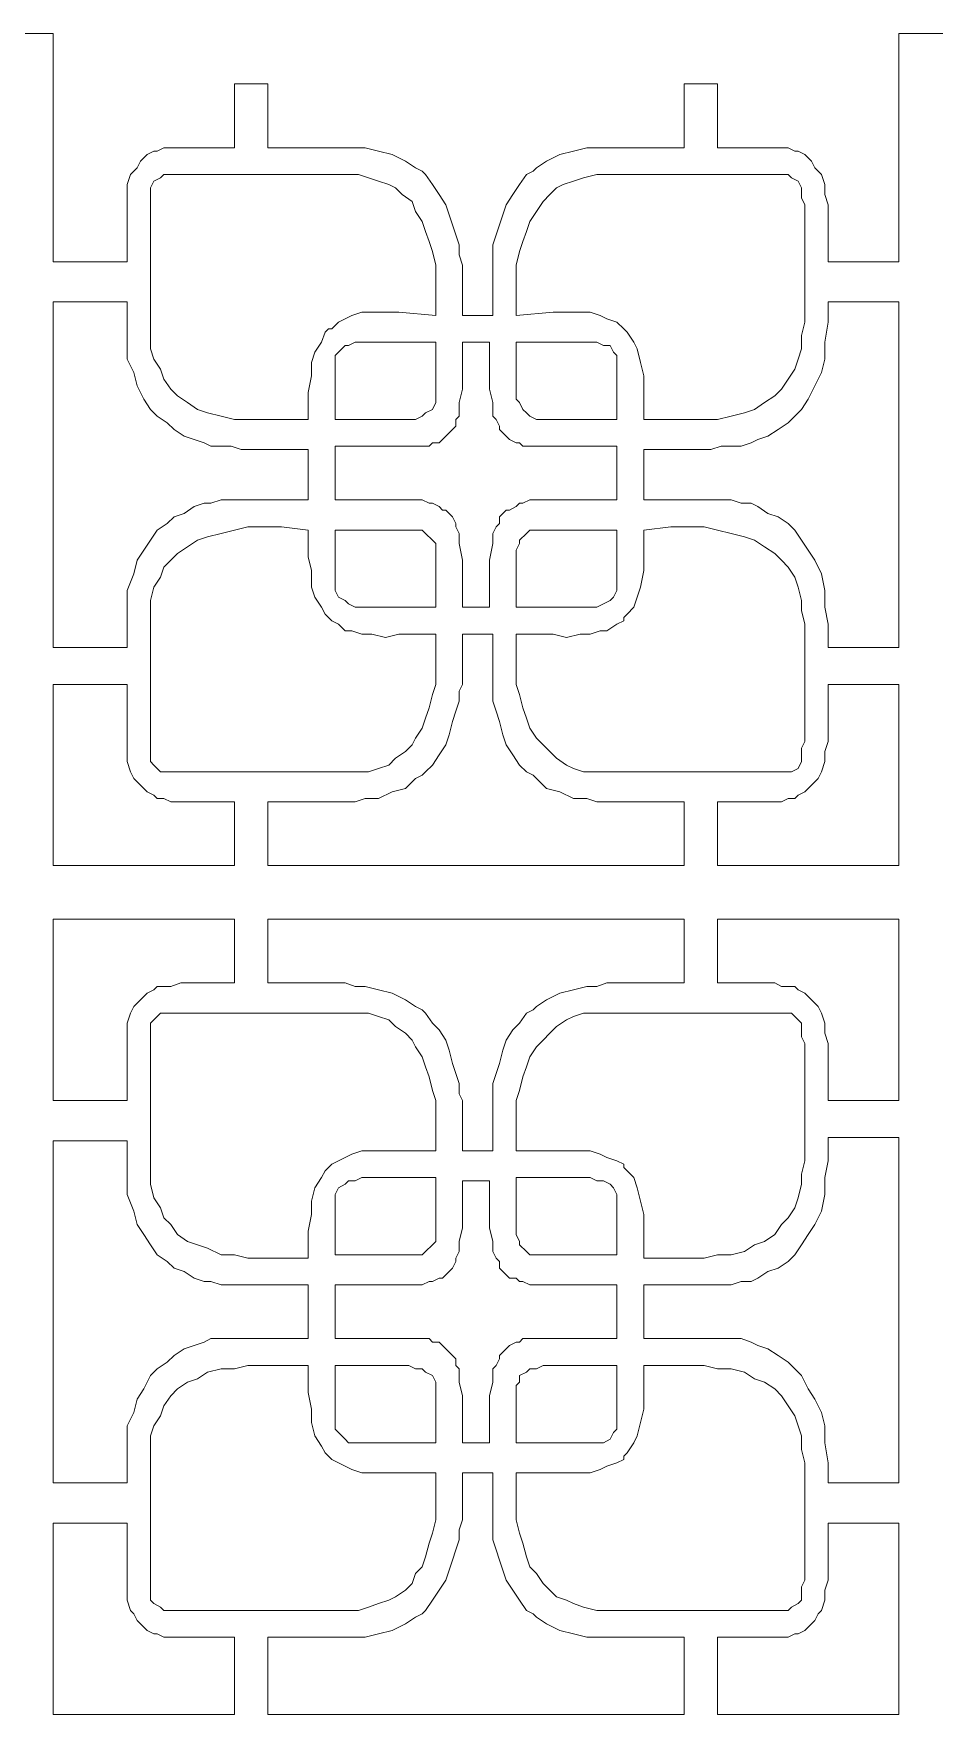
# Model space of a CAD drawing. Extents: x -66030 to 95157, y -13132 to 45879.
# Drawn here: x -26461 to -25412, y 26505 to 28462 of the extents above; entities that cross this region are included whole.
import ezdxf

# ---------------------------------------------------------------- set-up
doc = ezdxf.new("R2010")
doc.units = 0
doc.header["$LTSCALE"] = 100
doc.header["$MEASUREMENT"] = 0
doc.layers.get('0').update_dxf_attribs({"linetype": 'CONTINUOUS'})

msp = doc.modelspace()

# ---------------------------------------------------------------- linework, layer by layer
at = {"lineweight": 0}
msp.add_lwpolyline([(-26500.6, 28461.7), (-26438.1, 28461.7), (-26438.1, 28196.1), (-26352.2, 28196.1), (-26352.2, 28262.5), (-26352.2, 28274.3), (-26352.2, 28286), (-26348.3, 28297.7), (-26344.4, 28301.6), (-26340.5, 28305.5), (-26336.6, 28313.3), (-26332.7, 28317.2), (-26328.8, 28321.1), (-26321, 28325), (-26317, 28325), (-26309.2, 28328.9), (-26301.4, 28328.9), (-26289.7, 28328.9), (-26227.2, 28328.9), (-26227.2, 28403.2), (-26188.2, 28403.2), (-26188.2, 28328.9), (-26098.3, 28328.9), (-26086.6, 28328.9), (-26074.9, 28328.9), (-26059.3, 28325), (-26043.6, 28321.1), (-26028, 28313.3), (-26016.3, 28305.5), (-26008.5, 28301.6), (-26004.6, 28297.7), (-25996.8, 28286), (-25988.9, 28274.3), (-25981.1, 28262.5), (-25977.2, 28250.8), (-25973.3, 28239.1), (-25969.4, 28227.4), (-25965.5, 28215.7), (-25965.5, 28204), (-25961.6, 28192.2), (-25961.6, 28184.4), (-25961.6, 28133.6), (-25926.5, 28133.6), (-25926.5, 28184.4), (-25926.5, 28204), (-25926.5, 28215.7), (-25922.5, 28227.4), (-25918.6, 28239.1), (-25914.7, 28250.8), (-25910.8, 28262.5), (-25903, 28274.3), (-25895.2, 28286), (-25887.4, 28297.7), (-25879.6, 28301.6), (-25875.7, 28305.5), (-25864, 28313.3), (-25848.3, 28321.1), (-25832.7, 28325), (-25817.1, 28328.9), (-25805.4, 28328.9), (-25793.6, 28328.9), (-25703.8, 28328.9), (-25703.8, 28403.2), (-25664.8, 28403.2), (-25664.8, 28328.9), (-25598.3, 28328.9), (-25590.5, 28328.9), (-25582.7, 28328.9), (-25574.9, 28325), (-25571, 28325), (-25563.2, 28321.1), (-25559.3, 28317.2), (-25555.4, 28313.3), (-25551.5, 28305.5), (-25547.6, 28301.6), (-25543.7, 28297.7), (-25539.8, 28286), (-25539.8, 28274.3), (-25535.9, 28262.5), (-25535.9, 28196.1), (-25453.8, 28196.1), (-25453.8, 28461.7), (-25391.3, 28461.7)], dxfattribs=at)
for points in [[(-26324.9, 28125.8), (-26324.9, 28110.2), (-26324.9, 28094.6), (-26321, 28082.9), (-26313.1, 28071.2), (-26309.2, 28059.4), (-26301.4, 28047.7), (-26293.6, 28039.9), (-26281.9, 28032.1), (-26270.2, 28024.3), (-26258.5, 28020.4), (-26242.8, 28016.5), (-26227.2, 28012.6), (-26211.6, 28012.6), (-26192.1, 28012.6), (-26172.5, 28012.6), (-26141.3, 28012.6), (-26141.3, 28043.8), (-26137.4, 28063.3), (-26137.4, 28079), (-26133.5, 28090.7), (-26125.7, 28102.4), (-26121.7, 28114.1), (-26117.8, 28118), (-26113.9, 28118), (-26106.1, 28125.8), (-26098.3, 28129.7), (-26090.5, 28133.6), (-26078.8, 28137.6), (-26067.1, 28137.6), (-26051.4, 28137.6), (-26035.8, 28137.6), (-25992.9, 28133.6), (-25992.9, 28161), (-25992.9, 28176.6), (-25992.9, 28192.2), (-25996.8, 28207.9), (-26000.7, 28219.6), (-26004.6, 28231.3), (-26008.5, 28243), (-26016.3, 28254.7), (-26020.2, 28266.4), (-26031.9, 28274.3), (-26039.7, 28282.1), (-26047.5, 28286), (-26059.3, 28289.9), (-26071, 28293.8), (-26082.7, 28297.7), (-26098.3, 28297.7), (-26301.4, 28297.7), (-26309.2, 28297.7), (-26313.1, 28293.8), (-26321, 28289.9), (-26324.9, 28282.1), (-26324.9, 28278.2), (-26324.9, 28270.4), (-26324.9, 28262.5), (-26324.9, 28125.8)], [(-25563.2, 28125.8), (-25563.2, 28262.5), (-25567.1, 28270.4), (-25567.1, 28278.2), (-25567.1, 28282.1), (-25571, 28289.9), (-25578.8, 28293.8), (-25582.7, 28297.7), (-25590.5, 28297.7), (-25793.6, 28297.7), (-25805.4, 28297.7), (-25821, 28293.8), (-25832.7, 28289.9), (-25844.4, 28286), (-25852.2, 28282.1), (-25860, 28274.3), (-25867.9, 28266.4), (-25875.7, 28254.7), (-25883.5, 28243), (-25887.4, 28231.3), (-25891.3, 28219.6), (-25895.2, 28207.9), (-25899.1, 28192.2), (-25899.1, 28176.6), (-25899.1, 28161), (-25899.1, 28133.6), (-25856.1, 28137.6), (-25840.5, 28137.6), (-25824.9, 28137.6), (-25813.2, 28137.6), (-25801.5, 28133.6), (-25793.6, 28129.7), (-25781.9, 28125.8), (-25774.1, 28118), (-25774.1, 28118), (-25770.2, 28114.1), (-25762.4, 28102.4), (-25758.5, 28094.6), (-25754.6, 28079), (-25750.7, 28063.3), (-25750.7, 28043.8), (-25750.7, 28012.6), (-25719.4, 28012.6), (-25699.9, 28012.6), (-25680.4, 28012.6), (-25664.8, 28012.6), (-25649.1, 28016.5), (-25633.5, 28020.4), (-25621.8, 28024.3), (-25610.1, 28032.1), (-25598.3, 28039.9), (-25590.5, 28047.7), (-25582.7, 28059.4), (-25574.9, 28071.2), (-25571, 28082.9), (-25567.1, 28094.6), (-25567.1, 28110.2), (-25563.2, 28125.8)], [(-26438.1, 28149.3), (-26438.1, 27747), (-26352.2, 27747), (-26352.2, 27774.3), (-26352.2, 27793.8), (-26352.2, 27813.4), (-26344.4, 27832.9), (-26340.5, 27848.5), (-26332.7, 27860.2), (-26324.9, 27871.9), (-26317, 27883.7), (-26305.3, 27891.5), (-26297.5, 27899.3), (-26285.8, 27903.2), (-26274.1, 27911), (-26262.4, 27914.9), (-26254.6, 27914.9), (-26242.8, 27918.8), (-26231.1, 27918.8), (-26219.4, 27918.8), (-26141.3, 27918.8), (-26141.3, 27946.2), (-26141.3, 27977.4), (-26219.4, 27977.4), (-26231.1, 27981.3), (-26242.8, 27981.3), (-26254.6, 27981.3), (-26262.4, 27985.2), (-26274.1, 27989.1), (-26285.8, 27993), (-26297.5, 28000.8), (-26305.3, 28008.7), (-26317, 28016.5), (-26324.9, 28024.3), (-26332.7, 28036), (-26340.5, 28051.6), (-26344.4, 28067.2), (-26352.2, 28082.9), (-26352.2, 28102.4), (-26352.2, 28125.8), (-26352.2, 28149.3), (-26438.1, 28149.3)], [(-25750.7, 27918.8), (-25672.6, 27918.8), (-25660.8, 27918.8), (-25649.1, 27918.8), (-25637.4, 27914.9), (-25625.7, 27914.9), (-25617.9, 27911), (-25606.2, 27903.2), (-25594.4, 27899.3), (-25582.7, 27891.5), (-25574.9, 27883.7), (-25567.1, 27871.9), (-25559.3, 27860.2), (-25551.5, 27848.5), (-25543.7, 27832.9), (-25539.8, 27813.4), (-25539.8, 27793.8), (-25535.9, 27774.3), (-25535.9, 27747), (-25453.8, 27747), (-25453.8, 28149.3), (-25535.9, 28149.3), (-25535.9, 28125.8), (-25539.8, 28102.4), (-25539.8, 28082.9), (-25543.7, 28067.2), (-25551.5, 28051.6), (-25559.3, 28036), (-25567.1, 28024.3), (-25574.9, 28016.5), (-25582.7, 28008.7), (-25594.4, 28000.8), (-25606.2, 27993), (-25617.9, 27989.1), (-25625.7, 27985.2), (-25637.4, 27981.3), (-25649.1, 27981.3), (-25660.8, 27981.3), (-25672.6, 27977.4), (-25750.7, 27977.4), (-25750.7, 27918.8)], [(-26110, 27918.8), (-26024.1, 27918.8), (-26016.3, 27918.8), (-26008.5, 27918.8), (-26000.7, 27914.9), (-25996.8, 27914.9), (-25988.9, 27911), (-25985, 27907.1), (-25981.1, 27907.1), (-25977.2, 27903.2), (-25973.3, 27899.3), (-25969.4, 27891.5), (-25969.4, 27887.6), (-25965.5, 27879.8), (-25965.5, 27875.9), (-25965.5, 27868), (-25961.6, 27848.5), (-25961.6, 27793.8), (-25930.4, 27793.8), (-25930.4, 27848.5), (-25926.5, 27868), (-25926.5, 27875.9), (-25926.5, 27879.8), (-25922.5, 27887.6), (-25918.6, 27891.5), (-25918.6, 27899.3), (-25914.7, 27903.2), (-25910.8, 27907.1), (-25906.9, 27907.1), (-25899.1, 27911), (-25895.2, 27914.9), (-25891.3, 27914.9), (-25883.5, 27918.8), (-25875.7, 27918.8), (-25867.9, 27918.8), (-25781.9, 27918.8), (-25781.9, 27981.3), (-25867.9, 27981.3), (-25875.7, 27981.3), (-25883.5, 27981.3), (-25891.3, 27981.3), (-25895.2, 27985.2), (-25899.1, 27985.2), (-25906.9, 27989.1), (-25910.8, 27993), (-25914.7, 27996.9), (-25918.6, 28000.8), (-25918.6, 28004.7), (-25922.5, 28012.6), (-25926.5, 28016.5), (-25926.5, 28024.3), (-25926.5, 28032.1), (-25930.4, 28047.7), (-25930.4, 28102.4), (-25961.6, 28102.4), (-25961.6, 28047.7), (-25965.5, 28032.1), (-25965.5, 28024.3), (-25965.5, 28016.5), (-25969.4, 28012.6), (-25969.4, 28004.7), (-25973.3, 28000.8), (-25977.2, 27996.9), (-25981.1, 27993), (-25985, 27989.1), (-25988.9, 27985.2), (-25996.8, 27985.2), (-26000.7, 27981.3), (-26008.5, 27981.3), (-26016.3, 27981.3), (-26024.1, 27981.3), (-26110, 27981.3), (-26110, 27918.8)], [(-26110, 28012.6), (-26024.1, 28012.6), (-26016.3, 28012.6), (-26008.5, 28016.5), (-26004.6, 28020.4), (-25996.8, 28024.3), (-25992.9, 28032.1), (-25992.9, 28036), (-25992.9, 28043.8), (-25992.9, 28102.4), (-26078.8, 28102.4), (-26086.6, 28102.4), (-26094.4, 28098.5), (-26098.3, 28098.5), (-26106.1, 28090.7), (-26110, 28086.8), (-26110, 28079), (-26110, 28075.1), (-26110, 28012.6)], [(-25781.9, 28012.6), (-25781.9, 28067.2), (-25781.9, 28075.1), (-25781.9, 28079), (-25781.9, 28086.8), (-25785.8, 28090.7), (-25789.7, 28098.5), (-25797.6, 28098.5), (-25805.4, 28102.4), (-25813.2, 28102.4), (-25899.1, 28102.4), (-25899.1, 28047.7), (-25899.1, 28043.8), (-25899.1, 28036), (-25895.2, 28032.1), (-25891.3, 28024.3), (-25887.4, 28020.4), (-25883.5, 28016.5), (-25875.7, 28012.6), (-25867.9, 28012.6), (-25781.9, 28012.6)], [(-26324.9, 27774.3), (-26324.9, 27637.6), (-26324.9, 27629.8), (-26324.9, 27622), (-26324.9, 27614.2), (-26321, 27610.2), (-26313.1, 27602.4), (-26309.2, 27602.4), (-26301.4, 27602.4), (-26293.6, 27602.4), (-26098.3, 27602.4), (-26082.7, 27602.4), (-26071, 27602.4), (-26059.3, 27606.3), (-26047.5, 27610.2), (-26039.7, 27618.1), (-26028, 27625.9), (-26020.2, 27633.7), (-26016.3, 27641.5), (-26008.5, 27653.2), (-26004.6, 27664.9), (-26000.7, 27676.6), (-25996.8, 27692.3), (-25992.9, 27704), (-25992.9, 27719.6), (-25992.9, 27735.2), (-25992.9, 27762.6), (-26035.8, 27762.6), (-26051.4, 27758.7), (-26067.1, 27762.6), (-26078.8, 27762.6), (-26090.5, 27766.5), (-26098.3, 27766.5), (-26106.1, 27774.3), (-26113.9, 27778.2), (-26117.8, 27782.1), (-26121.7, 27786), (-26125.7, 27793.8), (-26133.5, 27805.5), (-26137.4, 27817.3), (-26137.4, 27836.8), (-26141.3, 27852.4), (-26141.3, 27883.7), (-26172.5, 27887.6), (-26192.1, 27887.6), (-26211.6, 27887.6), (-26227.2, 27883.7), (-26242.8, 27879.8), (-26258.5, 27875.9), (-26270.2, 27871.9), (-26281.9, 27864.1), (-26293.6, 27856.3), (-26301.4, 27848.5), (-26309.2, 27840.7), (-26313.1, 27829), (-26321, 27817.3), (-26324.9, 27801.6), (-26324.9, 27789.9), (-26324.9, 27774.3)], [(-25563.2, 27774.3), (-25567.1, 27789.9), (-25567.1, 27801.6), (-25571, 27817.3), (-25574.9, 27829), (-25582.7, 27840.7), (-25590.5, 27848.5), (-25598.3, 27856.3), (-25610.1, 27864.1), (-25621.8, 27871.9), (-25633.5, 27875.9), (-25649.1, 27879.8), (-25664.8, 27883.7), (-25680.4, 27887.6), (-25699.9, 27887.6), (-25719.4, 27887.6), (-25750.7, 27883.7), (-25750.7, 27852.4), (-25750.7, 27836.8), (-25754.6, 27817.3), (-25758.5, 27805.5), (-25762.4, 27793.8), (-25770.2, 27786), (-25774.1, 27782.1), (-25774.1, 27778.2), (-25781.9, 27774.3), (-25793.6, 27766.5), (-25801.5, 27766.5), (-25813.2, 27762.6), (-25824.9, 27762.6), (-25840.5, 27758.7), (-25856.1, 27762.6), (-25899.1, 27762.6), (-25899.1, 27735.2), (-25899.1, 27719.6), (-25899.1, 27704), (-25895.2, 27692.3), (-25891.3, 27676.6), (-25887.4, 27664.9), (-25883.5, 27653.2), (-25875.7, 27641.5), (-25867.9, 27633.7), (-25860, 27625.9), (-25852.2, 27618.1), (-25840.5, 27610.2), (-25832.7, 27606.3), (-25821, 27602.4), (-25805.4, 27602.4), (-25793.6, 27602.4), (-25598.3, 27602.4), (-25590.5, 27602.4), (-25582.7, 27602.4), (-25578.8, 27602.4), (-25571, 27606.3), (-25567.1, 27614.2), (-25567.1, 27622), (-25567.1, 27629.8), (-25563.2, 27637.6), (-25563.2, 27774.3)], [(-26110, 27883.7), (-26110, 27825.1), (-26110, 27817.3), (-26110, 27813.4), (-26106.1, 27805.5), (-26098.3, 27801.6), (-26094.4, 27797.7), (-26086.6, 27793.8), (-26078.8, 27793.8), (-25992.9, 27793.8), (-25992.9, 27856.3), (-25992.9, 27860.2), (-25992.9, 27868), (-25996.8, 27871.9), (-26004.6, 27879.8), (-26008.5, 27883.7), (-26016.3, 27883.7), (-26024.1, 27883.7), (-26110, 27883.7)], [(-25781.9, 27883.7), (-25867.9, 27883.7), (-25875.7, 27883.7), (-25883.5, 27883.7), (-25887.4, 27879.8), (-25895.2, 27871.9), (-25895.2, 27868), (-25899.1, 27860.2), (-25899.1, 27856.3), (-25899.1, 27848.5), (-25899.1, 27793.8), (-25813.2, 27793.8), (-25805.4, 27793.8), (-25797.6, 27797.7), (-25789.7, 27801.6), (-25785.8, 27805.5), (-25781.9, 27813.4), (-25781.9, 27817.3), (-25781.9, 27825.1), (-25781.9, 27829), (-25781.9, 27883.7)], [(-25703.8, 27493.1), (-25703.8, 27567.3), (-25793.6, 27567.3), (-25805.4, 27567.3), (-25817.1, 27571.2), (-25832.7, 27571.2), (-25848.3, 27579), (-25864, 27582.9), (-25875.7, 27594.6), (-25879.6, 27598.5), (-25887.4, 27602.4), (-25895.2, 27610.2), (-25903, 27622), (-25910.8, 27633.7), (-25914.7, 27645.4), (-25918.6, 27661), (-25922.5, 27672.7), (-25926.5, 27684.5), (-25926.5, 27696.2), (-25926.5, 27715.7), (-25926.5, 27762.6), (-25961.6, 27762.6), (-25961.6, 27715.7), (-25961.6, 27704), (-25965.5, 27696.2), (-25965.5, 27684.5), (-25969.4, 27672.7), (-25973.3, 27661), (-25977.2, 27645.4), (-25981.1, 27633.7), (-25988.9, 27622), (-25996.8, 27610.2), (-26004.6, 27602.4), (-26008.5, 27598.5), (-26016.3, 27594.6), (-26028, 27582.9), (-26043.6, 27579), (-26059.3, 27571.2), (-26074.9, 27571.2), (-26086.6, 27567.3), (-26098.3, 27567.3), (-26188.2, 27567.3), (-26188.2, 27493.1), (-25703.8, 27493.1)], [(-26438.1, 27704), (-26438.1, 27493.1), (-26227.2, 27493.1), (-26227.2, 27567.3), (-26289.7, 27567.3), (-26301.4, 27567.3), (-26309.2, 27571.2), (-26317, 27571.2), (-26321, 27575.1), (-26328.8, 27579), (-26332.7, 27582.9), (-26336.6, 27586.8), (-26340.5, 27590.7), (-26344.4, 27594.6), (-26348.3, 27602.4), (-26352.2, 27614.2), (-26352.2, 27625.9), (-26352.2, 27637.6), (-26352.2, 27704), (-26438.1, 27704)], [(-25453.8, 27493.1), (-25453.8, 27704), (-25535.9, 27704), (-25535.9, 27637.6), (-25539.8, 27625.9), (-25539.8, 27614.2), (-25543.7, 27602.4), (-25547.6, 27594.6), (-25551.5, 27590.7), (-25555.4, 27586.8), (-25559.3, 27582.9), (-25563.2, 27579), (-25571, 27575.1), (-25574.9, 27571.2), (-25582.7, 27571.2), (-25590.5, 27567.3), (-25598.3, 27567.3), (-25664.8, 27567.3), (-25664.8, 27493.1), (-25453.8, 27493.1)], [(-26438.1, 27430.6), (-26438.1, 27219.7), (-26352.2, 27219.7), (-26352.2, 27286.1), (-26352.2, 27297.8), (-26352.2, 27309.5), (-26348.3, 27321.2), (-26344.4, 27329), (-26340.5, 27332.9), (-26336.6, 27336.8), (-26332.7, 27340.7), (-26328.8, 27344.6), (-26321, 27348.5), (-26317, 27352.5), (-26309.2, 27352.5), (-26301.4, 27352.5), (-26289.7, 27356.4), (-26227.2, 27356.4), (-26227.2, 27430.6), (-26438.1, 27430.6)], [(-26188.2, 27430.6), (-26188.2, 27356.4), (-26098.3, 27356.4), (-26086.6, 27352.5), (-26074.9, 27352.5), (-26059.3, 27348.5), (-26043.6, 27344.6), (-26028, 27336.8), (-26016.3, 27329), (-26008.5, 27325.1), (-26004.6, 27321.2), (-25996.8, 27309.5), (-25988.9, 27301.7), (-25981.1, 27290), (-25977.2, 27278.2), (-25973.3, 27262.6), (-25969.4, 27250.9), (-25965.5, 27239.2), (-25965.5, 27227.5), (-25961.6, 27219.7), (-25961.6, 27207.9), (-25961.6, 27161.1), (-25926.5, 27161.1), (-25926.5, 27207.9), (-25926.5, 27227.5), (-25926.5, 27239.2), (-25922.5, 27250.9), (-25918.6, 27262.6), (-25914.7, 27278.2), (-25910.8, 27290), (-25903, 27301.7), (-25895.2, 27309.5), (-25887.4, 27321.2), (-25879.6, 27325.1), (-25875.7, 27329), (-25864, 27336.8), (-25848.3, 27344.6), (-25832.7, 27348.5), (-25817.1, 27352.5), (-25805.4, 27352.5), (-25793.6, 27356.4), (-25703.8, 27356.4), (-25703.8, 27430.6), (-26188.2, 27430.6)], [(-25664.8, 27430.6), (-25664.8, 27356.4), (-25598.3, 27356.4), (-25590.5, 27352.5), (-25582.7, 27352.5), (-25574.9, 27352.5), (-25571, 27348.5), (-25563.2, 27344.6), (-25559.3, 27340.7), (-25555.4, 27336.8), (-25551.5, 27332.9), (-25547.6, 27329), (-25543.7, 27321.2), (-25539.8, 27309.5), (-25539.8, 27297.8), (-25535.9, 27286.1), (-25535.9, 27219.7), (-25453.8, 27219.7), (-25453.8, 27430.6), (-25664.8, 27430.6)], [(-26324.9, 27149.3), (-26324.9, 27133.7), (-26324.9, 27122), (-26321, 27106.4), (-26313.1, 27094.7), (-26309.2, 27082.9), (-26301.4, 27075.1), (-26293.6, 27063.4), (-26281.9, 27055.6), (-26270.2, 27051.7), (-26258.5, 27047.8), (-26242.8, 27040), (-26227.2, 27040), (-26211.6, 27036.1), (-26192.1, 27036.1), (-26172.5, 27036.1), (-26141.3, 27036.1), (-26141.3, 27067.3), (-26137.4, 27086.8), (-26137.4, 27102.5), (-26133.5, 27118.1), (-26125.7, 27129.8), (-26121.7, 27137.6), (-26117.8, 27141.5), (-26113.9, 27145.4), (-26106.1, 27149.3), (-26098.3, 27153.2), (-26090.5, 27157.2), (-26078.8, 27161.1), (-26067.1, 27161.1), (-26051.4, 27161.1), (-26035.8, 27161.1), (-25992.9, 27161.1), (-25992.9, 27184.5), (-25992.9, 27204), (-25992.9, 27219.7), (-25996.8, 27231.4), (-26000.7, 27247), (-26004.6, 27258.7), (-26008.5, 27270.4), (-26016.3, 27282.1), (-26020.2, 27290), (-26028, 27297.8), (-26039.7, 27305.6), (-26047.5, 27313.4), (-26059.3, 27317.3), (-26071, 27321.2), (-26082.7, 27321.2), (-26098.3, 27321.2), (-26293.6, 27321.2), (-26301.4, 27321.2), (-26309.2, 27321.2), (-26313.1, 27321.2), (-26321, 27313.4), (-26324.9, 27309.5), (-26324.9, 27301.7), (-26324.9, 27293.9), (-26324.9, 27286.1), (-26324.9, 27149.3)], [(-25563.2, 27149.3), (-25563.2, 27286.1), (-25567.1, 27293.9), (-25567.1, 27301.7), (-25567.1, 27309.5), (-25571, 27313.4), (-25578.8, 27321.2), (-25582.7, 27321.2), (-25590.5, 27321.2), (-25598.3, 27321.2), (-25793.6, 27321.2), (-25805.4, 27321.2), (-25821, 27321.2), (-25832.7, 27317.3), (-25840.5, 27313.4), (-25852.2, 27305.6), (-25860, 27297.8), (-25867.9, 27290), (-25875.7, 27282.1), (-25883.5, 27270.4), (-25887.4, 27258.7), (-25891.3, 27247), (-25895.2, 27231.4), (-25899.1, 27219.7), (-25899.1, 27204), (-25899.1, 27184.5), (-25899.1, 27161.1), (-25856.1, 27161.1), (-25840.5, 27161.1), (-25824.9, 27161.1), (-25813.2, 27161.1), (-25801.5, 27157.2), (-25793.6, 27153.2), (-25781.9, 27149.3), (-25774.1, 27145.4), (-25774.1, 27141.5), (-25770.2, 27137.6), (-25762.4, 27129.8), (-25758.5, 27118.1), (-25754.6, 27102.5), (-25750.7, 27086.8), (-25750.7, 27067.3), (-25750.7, 27036.1), (-25719.4, 27036.1), (-25699.9, 27036.1), (-25680.4, 27036.1), (-25664.8, 27040), (-25649.1, 27040), (-25633.5, 27043.9), (-25621.8, 27051.7), (-25610.1, 27055.6), (-25598.3, 27063.4), (-25590.5, 27075.1), (-25582.7, 27082.9), (-25574.9, 27094.7), (-25571, 27106.4), (-25567.1, 27122), (-25567.1, 27133.7), (-25563.2, 27149.3)], [(-26438.1, 27172.8), (-26438.1, 26774.4), (-26352.2, 26774.4), (-26352.2, 26797.8), (-26352.2, 26821.2), (-26352.2, 26840.8), (-26344.4, 26856.4), (-26340.5, 26872), (-26332.7, 26883.7), (-26324.9, 26899.4), (-26317, 26907.2), (-26305.3, 26915), (-26297.5, 26922.8), (-26285.8, 26930.6), (-26274.1, 26934.5), (-26262.4, 26938.4), (-26254.6, 26942.3), (-26242.8, 26942.3), (-26231.1, 26942.3), (-26219.4, 26942.3), (-26141.3, 26942.3), (-26141.3, 26977.5), (-26141.3, 27004.8), (-26219.4, 27004.8), (-26231.1, 27004.8), (-26242.8, 27004.8), (-26254.6, 27008.7), (-26262.4, 27008.7), (-26274.1, 27012.6), (-26285.8, 27020.4), (-26297.5, 27024.4), (-26305.3, 27032.2), (-26317, 27040), (-26324.9, 27051.7), (-26332.7, 27063.4), (-26340.5, 27075.1), (-26344.4, 27090.8), (-26352.2, 27110.3), (-26352.2, 27129.8), (-26352.2, 27149.3), (-26352.2, 27172.8), (-26438.1, 27172.8)], [(-25750.7, 26942.3), (-25672.6, 26942.3), (-25660.8, 26942.3), (-25649.1, 26942.3), (-25637.4, 26942.3), (-25625.7, 26938.4), (-25617.9, 26934.5), (-25606.2, 26930.6), (-25594.4, 26922.8), (-25582.7, 26915), (-25574.9, 26907.2), (-25567.1, 26899.4), (-25559.3, 26883.7), (-25551.5, 26872), (-25543.7, 26856.4), (-25539.8, 26840.8), (-25539.8, 26821.2), (-25535.9, 26797.8), (-25535.9, 26774.4), (-25453.8, 26774.4), (-25453.8, 27176.7), (-25535.9, 27176.7), (-25535.9, 27149.3), (-25539.8, 27129.8), (-25539.8, 27110.3), (-25543.7, 27090.8), (-25551.5, 27075.1), (-25559.3, 27063.4), (-25567.1, 27051.7), (-25574.9, 27040), (-25582.7, 27032.2), (-25594.4, 27024.4), (-25606.2, 27020.4), (-25617.9, 27012.6), (-25625.7, 27008.7), (-25637.4, 27008.7), (-25649.1, 27004.8), (-25660.8, 27004.8), (-25672.6, 27004.8), (-25750.7, 27004.8), (-25750.7, 26942.3)], [(-26110, 27040), (-26024.1, 27040), (-26016.3, 27040), (-26008.5, 27040), (-26004.6, 27043.9), (-25996.8, 27051.7), (-25992.9, 27055.6), (-25992.9, 27063.4), (-25992.9, 27067.3), (-25992.9, 27129.8), (-26078.8, 27129.8), (-26086.6, 27125.9), (-26094.4, 27125.9), (-26098.3, 27122), (-26106.1, 27118.1), (-26110, 27110.3), (-26110, 27106.4), (-26110, 27098.6), (-26110, 27040)], [(-26110, 26942.3), (-26024.1, 26942.3), (-26016.3, 26942.3), (-26008.5, 26942.3), (-26000.7, 26942.3), (-25996.8, 26938.4), (-25988.9, 26938.4), (-25985, 26934.5), (-25981.1, 26930.6), (-25977.2, 26926.7), (-25973.3, 26922.8), (-25969.4, 26918.9), (-25969.4, 26911.1), (-25965.5, 26907.2), (-25965.5, 26899.4), (-25965.5, 26891.5), (-25961.6, 26875.9), (-25961.6, 26821.2), (-25930.4, 26821.2), (-25930.4, 26875.9), (-25926.5, 26891.5), (-25926.5, 26899.4), (-25926.5, 26907.2), (-25922.5, 26911.1), (-25918.6, 26918.9), (-25918.6, 26922.8), (-25914.7, 26926.7), (-25910.8, 26930.6), (-25906.9, 26934.5), (-25899.1, 26938.4), (-25895.2, 26938.4), (-25891.3, 26942.3), (-25883.5, 26942.3), (-25875.7, 26942.3), (-25867.9, 26942.3), (-25781.9, 26942.3), (-25781.9, 27004.8), (-25867.9, 27004.8), (-25875.7, 27004.8), (-25883.5, 27004.8), (-25891.3, 27008.7), (-25895.2, 27008.7), (-25899.1, 27012.6), (-25906.9, 27012.6), (-25910.8, 27016.5), (-25914.7, 27020.4), (-25918.6, 27024.4), (-25918.6, 27032.2), (-25922.5, 27036.1), (-25926.5, 27043.9), (-25926.5, 27047.8), (-25926.5, 27055.6), (-25930.4, 27071.2), (-25930.4, 27125.9), (-25961.6, 27125.9), (-25961.6, 27071.2), (-25965.5, 27055.6), (-25965.5, 27047.8), (-25965.5, 27043.9), (-25969.4, 27036.1), (-25969.4, 27032.2), (-25973.3, 27024.4), (-25977.2, 27020.4), (-25981.1, 27016.5), (-25985, 27012.6), (-25988.9, 27012.6), (-25996.8, 27008.7), (-26000.7, 27008.7), (-26008.5, 27004.8), (-26016.3, 27004.8), (-26024.1, 27004.8), (-26110, 27004.8), (-26110, 26942.3)], [(-25781.9, 27040), (-25781.9, 27094.7), (-25781.9, 27098.6), (-25781.9, 27106.4), (-25781.9, 27110.3), (-25785.8, 27118.1), (-25789.7, 27122), (-25797.6, 27125.9), (-25805.4, 27125.9), (-25813.2, 27129.8), (-25899.1, 27129.8), (-25899.1, 27075.1), (-25899.1, 27067.3), (-25899.1, 27063.4), (-25895.2, 27055.6), (-25895.2, 27051.7), (-25887.4, 27043.9), (-25883.5, 27040), (-25875.7, 27040), (-25867.9, 27040), (-25781.9, 27040)], [(-26324.9, 26797.8), (-26324.9, 26661.1), (-26324.9, 26653.3), (-26324.9, 26645.5), (-26324.9, 26637.7), (-26321, 26633.8), (-26313.1, 26629.8), (-26309.2, 26625.9), (-26301.4, 26625.9), (-26098.3, 26625.9), (-26082.7, 26625.9), (-26071, 26629.8), (-26059.3, 26633.8), (-26047.5, 26637.7), (-26039.7, 26641.6), (-26028, 26649.4), (-26020.2, 26657.2), (-26016.3, 26668.9), (-26008.5, 26676.7), (-26004.6, 26688.4), (-26000.7, 26704.1), (-25996.8, 26715.8), (-25992.9, 26731.4), (-25992.9, 26747), (-25992.9, 26762.7), (-25992.9, 26786.1), (-26035.8, 26786.1), (-26051.4, 26786.1), (-26067.1, 26786.1), (-26078.8, 26786.1), (-26090.5, 26790), (-26098.3, 26793.9), (-26106.1, 26797.8), (-26113.9, 26801.7), (-26117.8, 26805.6), (-26121.7, 26809.5), (-26125.7, 26817.3), (-26133.5, 26829.1), (-26137.4, 26844.7), (-26137.4, 26860.3), (-26141.3, 26879.8), (-26141.3, 26911.1), (-26172.5, 26911.1), (-26192.1, 26911.1), (-26211.6, 26911.1), (-26227.2, 26907.2), (-26242.8, 26907.2), (-26258.5, 26903.3), (-26270.2, 26895.5), (-26281.9, 26891.5), (-26293.6, 26883.7), (-26301.4, 26875.9), (-26309.2, 26864.2), (-26313.1, 26852.5), (-26321, 26840.8), (-26324.9, 26829.1), (-26324.9, 26813.4), (-26324.9, 26797.8)], [(-26110, 26911.1), (-26110, 26848.6), (-26110, 26844.7), (-26110, 26836.9), (-26106.1, 26833), (-26098.3, 26825.1), (-26094.4, 26821.2), (-26086.6, 26821.2), (-26078.8, 26821.2), (-25992.9, 26821.2), (-25992.9, 26879.8), (-25992.9, 26887.6), (-25992.9, 26891.5), (-25996.8, 26899.4), (-26004.6, 26903.3), (-26008.5, 26907.2), (-26016.3, 26907.2), (-26024.1, 26911.1), (-26110, 26911.1)], [(-25781.9, 26911.1), (-25867.9, 26911.1), (-25875.7, 26907.2), (-25883.5, 26907.2), (-25887.4, 26903.3), (-25895.2, 26899.4), (-25895.2, 26891.5), (-25899.1, 26887.6), (-25899.1, 26879.8), (-25899.1, 26875.9), (-25899.1, 26821.2), (-25813.2, 26821.2), (-25805.4, 26821.2), (-25797.6, 26821.2), (-25789.7, 26825.1), (-25785.8, 26833), (-25781.9, 26836.9), (-25781.9, 26844.7), (-25781.9, 26848.6), (-25781.9, 26856.4), (-25781.9, 26911.1)], [(-25563.2, 26797.8), (-25567.1, 26813.4), (-25567.1, 26829.1), (-25571, 26840.8), (-25574.9, 26852.5), (-25582.7, 26864.2), (-25590.5, 26875.9), (-25598.3, 26883.7), (-25610.1, 26891.5), (-25621.8, 26895.5), (-25633.5, 26903.3), (-25649.1, 26907.2), (-25664.8, 26907.2), (-25680.4, 26911.1), (-25699.9, 26911.1), (-25719.4, 26911.1), (-25750.7, 26911.1), (-25750.7, 26879.8), (-25750.7, 26860.3), (-25754.6, 26844.7), (-25758.5, 26829.1), (-25762.4, 26821.2), (-25770.2, 26809.5), (-25774.1, 26805.6), (-25774.1, 26801.7), (-25781.9, 26797.8), (-25793.6, 26793.9), (-25801.5, 26790), (-25813.2, 26786.1), (-25824.9, 26786.1), (-25840.5, 26786.1), (-25856.1, 26786.1), (-25899.1, 26786.1), (-25899.1, 26762.7), (-25899.1, 26747), (-25899.1, 26731.4), (-25895.2, 26715.8), (-25891.3, 26704.1), (-25887.4, 26688.4), (-25883.5, 26676.7), (-25875.7, 26668.9), (-25867.9, 26657.2), (-25860, 26649.4), (-25852.2, 26641.6), (-25840.5, 26637.7), (-25832.7, 26633.8), (-25821, 26629.8), (-25805.4, 26625.9), (-25793.6, 26625.9), (-25590.5, 26625.9), (-25582.7, 26625.9), (-25578.8, 26629.8), (-25571, 26633.8), (-25567.1, 26637.7), (-25567.1, 26645.5), (-25567.1, 26653.3), (-25563.2, 26661.1), (-25563.2, 26797.8)], [(-25703.8, 26504.9), (-25703.8, 26594.7), (-25793.6, 26594.7), (-25805.4, 26594.7), (-25817.1, 26594.7), (-25832.7, 26598.6), (-25848.3, 26602.5), (-25864, 26610.3), (-25875.7, 26618.1), (-25879.6, 26622), (-25887.4, 26625.9), (-25895.2, 26637.7), (-25903, 26649.4), (-25910.8, 26661.1), (-25914.7, 26672.8), (-25918.6, 26684.5), (-25922.5, 26696.3), (-25926.5, 26708), (-25926.5, 26719.7), (-25926.5, 26739.2), (-25926.5, 26786.1), (-25961.6, 26786.1), (-25961.6, 26739.2), (-25961.6, 26731.4), (-25965.5, 26719.7), (-25965.5, 26708), (-25969.4, 26696.3), (-25973.3, 26684.5), (-25977.2, 26672.8), (-25981.1, 26661.1), (-25988.9, 26649.4), (-25996.8, 26637.7), (-26004.6, 26625.9), (-26008.5, 26622), (-26016.3, 26618.1), (-26028, 26610.3), (-26043.6, 26602.5), (-26059.3, 26598.6), (-26074.9, 26594.7), (-26086.6, 26594.7), (-26098.3, 26594.7), (-26188.2, 26594.7), (-26188.2, 26504.9), (-25703.8, 26504.9)], [(-26438.1, 26727.5), (-26438.1, 26504.9), (-26227.2, 26504.9), (-26227.2, 26594.7), (-26289.7, 26594.7), (-26301.4, 26594.7), (-26309.2, 26594.7), (-26317, 26598.6), (-26321, 26598.6), (-26328.8, 26602.5), (-26332.7, 26606.4), (-26336.6, 26610.3), (-26340.5, 26614.2), (-26344.4, 26622), (-26348.3, 26625.9), (-26352.2, 26637.7), (-26352.2, 26649.4), (-26352.2, 26661.1), (-26352.2, 26727.5), (-26438.1, 26727.5)], [(-25453.8, 26504.9), (-25453.8, 26727.5), (-25535.9, 26727.5), (-25535.9, 26661.1), (-25539.8, 26649.4), (-25539.8, 26637.7), (-25543.7, 26625.9), (-25547.6, 26622), (-25551.5, 26614.2), (-25555.4, 26610.3), (-25559.3, 26606.4), (-25563.2, 26602.5), (-25571, 26598.6), (-25574.9, 26598.6), (-25582.7, 26594.7), (-25590.5, 26594.7), (-25598.3, 26594.7), (-25664.8, 26594.7), (-25664.8, 26504.9), (-25453.8, 26504.9)]]:
    msp.add_lwpolyline(points, close=True, dxfattribs=at)

doc.saveas('drawing.dxf')
